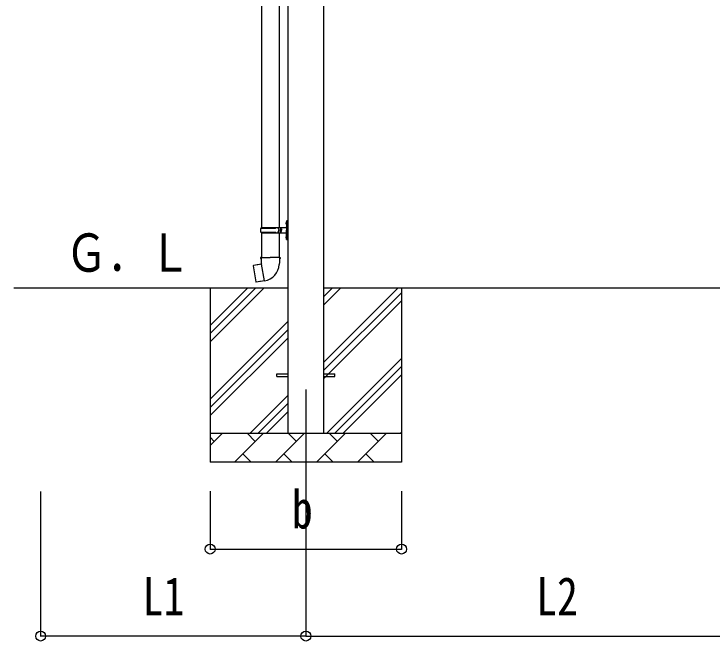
# Model space of a CAD drawing. Units: millimetres, scale not verified. Extents: x -16820 to 16820, y -11880 to 11880.
# Drawn here: x -9163 to -6756, y -6077 to -3914 of the extents above; entities that cross this region are included whole.
import ezdxf
from ezdxf.enums import TextEntityAlignment as Align

# ---------------------------------------------------------------- set-up
doc = ezdxf.new("R2010")
doc.units = ezdxf.units.MM
doc.header["$LTSCALE"] = 50
for name, color, linetype in [('0-4_YKK_12', 2, 'Continuous'), ('0-5_YKK_13', 4, 'Continuous'), ('0-6_YKK_A1', 4, 'Continuous'), ('0-7_YKK_D', 6, 'Continuous')]:
    doc.layers.add(name, color=color, linetype=linetype)
doc.styles.add('ＭＳ ゴシック', font='')
doc.styles.get('ＭＳ ゴシック').set_extended_font_data('MS Gothic')

msp = doc.modelspace()

# ---------------------------------------------------------------- linework, layer by layer
at = {"layer": '0-4_YKK_12'}
msp.add_line((-8156.42, -5210), (-8156.42, -5710), dxfattribs=at)
at = {"layer": '0-5_YKK_13'}
for p, q in [((-8308.92, -3746.49), (-8308.92, -4651)), ((-8248.92, -3746.49), (-8248.92, -4651)), ((-8225.22, -4633.85), (-8223.18, -4634.85)), ((-8223.95, -4631.85), (-8223.32, -4631.85)), ((-8223.95, -4631.85), (-8223.95, -4640.15)), ((-8223.95, -4640.15), (-8223.32, -4640.15)), ((-8223.32, -4631.85), (-8223.32, -4640.15)), ((-8223.32, -4631.85), (-8222.92, -4632.25)), ((-8223.32, -4640.15), (-8222.92, -4639.75)), ((-8223.18, -4634.85), (-8222.57, -4636)), ((-8222.92, -4628), (-8219.92, -4626.5)), ((-8222.92, -4628), (-8222.92, -4660)), ((-8222.92, -4632.25), (-8222.92, -4639.75)), ((-8219.92, -4626.5), (-8219.92, -4660)), ((-8219.92, -4626.5), (-8218.92, -4626.5)), ((-8218.92, -4626.5), (-8218.92, -4660)), ((-8311.92, -4653), (-8261.59, -4653)), ((-8311.92, -4667), (-8261.59, -4667)), ((-8310.92, -4651), (-8224.92, -4651)), ((-8310.92, -4651), (-8310.92, -4653)), ((-8310.92, -4669), (-8310.92, -4667)), ((-8310.92, -4669), (-8224.92, -4669)), ((-8308.92, -4669), (-8308.92, -4753.93)), ((-8251.92, -4651), (-8251.92, -4655.5)), ((-8251.92, -4655.5), (-8249.92, -4655.5)), ((-8251.92, -4669), (-8251.92, -4664.5)), ((-8251.92, -4664.5), (-8249.92, -4664.5)), ((-8249.92, -4655.5), (-8249.92, -4660)), ((-8249.92, -4664.5), (-8249.92, -4660)), ((-8248.92, -4669), (-8248.92, -4753.93)), ((-8243.92, -4651), (-8243.92, -4660)), ((-8243.92, -4655.5), (-8240.92, -4655.5)), ((-8243.92, -4669), (-8243.92, -4660)), ((-8243.92, -4664.5), (-8240.92, -4664.5)), ((-8240.92, -4655.5), (-8240.92, -4660)), ((-8240.92, -4664.5), (-8240.92, -4660)), ((-8222.92, -4692), (-8222.92, -4660)), ((-8219.92, -4693.5), (-8219.92, -4660)), ((-8218.92, -4693.5), (-8218.92, -4660)), ((-8225.22, -4681.85), (-8223.18, -4682.85)), ((-8223.95, -4679.85), (-8223.32, -4679.85)), ((-8223.95, -4679.85), (-8223.95, -4688.15)), ((-8223.95, -4688.15), (-8223.32, -4688.15)), ((-8223.32, -4679.85), (-8223.32, -4688.15)), ((-8223.32, -4679.85), (-8222.92, -4680.25)), ((-8223.32, -4688.15), (-8222.92, -4687.75)), ((-8223.18, -4682.85), (-8222.57, -4684)), ((-8222.92, -4680.25), (-8222.92, -4687.75)), ((-8222.92, -4692), (-8219.92, -4693.5)), ((-8219.92, -4693.5), (-8218.92, -4693.5)), ((-8310.77, -4753.93), (-8312.92, -4754.71)), ((-8312.92, -4754.71), (-8312.92, -4758.33)), ((-8312.92, -4758.33), (-8310.68, -4759.14)), ((-8310.77, -4753.93), (-8278.92, -4753.93)), ((-8310.77, -4753.93), (-8310.68, -4759.14)), ((-8310.68, -4759.14), (-8310.42, -4773.93)), ((-8247.07, -4753.93), (-8278.92, -4753.93)), ((-8244.92, -4758.33), (-8247.16, -4759.14)), ((-8247.07, -4753.93), (-8244.92, -4754.71)), ((-8244.92, -4754.71), (-8244.92, -4758.33)), ((-8337.38, -4782.38), (-8338.19, -4783.55)), ((-8338.19, -4783.55), (-8328.57, -4838.11)), ((-8309.51, -4777.13), (-8337.38, -4782.38)), ((-8324.64, -4779.78), (-8324.85, -4780.02)), ((-8310.42, -4773.93), (-8309.07, -4775.93)), ((-8299.16, -4834.42), (-8309.29, -4776.95)), ((-8309.27, -4776.13), (-8309.27, -4776.83)), ((-8309.07, -4775.93), (-8309.1, -4775.93)), ((-8248.73, -4775.87), (-8248.81, -4778.03)), ((-8247.42, -4773.93), (-8248.73, -4775.87)), ((-8314.55, -4837.02), (-8314.83, -4836.86)), ((-8298.85, -4835.19), (-8299.1, -4834.52)), ((-8256.42, -5155.5), (-8218.92, -5155.5)), ((-8256.42, -5164.5), (-8256.42, -5155.5)), ((-8256.42, -5164.5), (-8218.92, -5164.5)), ((-8093.92, -5155.5), (-8056.42, -5155.5)), ((-8093.92, -5164.5), (-8056.42, -5164.5)), ((-8056.42, -5164.5), (-8056.42, -5155.5))]:
    msp.add_line(p, q, dxfattribs=at)
for points in [[(-8225.22, -4638.15), (-8223.18, -4637.15), (-8222.57, -4636)], [(-8225.22, -4686.15), (-8223.18, -4685.15), (-8222.57, -4684)], [(-8247.07, -4753.93), (-8247.16, -4759.14), (-8247.42, -4773.93)], [(-8322.39, -4779.56), (-8322.67, -4779.4), (-8324.64, -4779.78)], [(-8299.43, -4834.33), (-8327.41, -4838.93), (-8328.57, -4838.11)], [(-8312.36, -4836.46), (-8312.57, -4836.69), (-8314.55, -4837.02)]]:
    msp.add_lwpolyline(points, dxfattribs=at)
for centre, radius, start, end in [((-8219.62, -4636), 6, 136.21765, 223.78235), ((-8263.17, -4660), 49.25, 171.82876, 180.00002), ((-8263.17, -4660), 49.25, 180.00002, 188.17127), ((-8261.59, -4651), 2, 270, 359.99998), ((-8261.59, -4669), 2, 0.00005, 90.00004), ((-8224.92, -4649), 2, 270, 359.99998), ((-8224.92, -4671), 2, 0.00005, 90.00004), ((-8219.62, -4684), 6, 136.21765, 223.78235), ((-8309.57, -4776.83), 0.3, 280.66842, 0), ((-8309.07, -4776.13), 0.2, 100, 180), ((-8309.07, -4775.93), 60.3, 279.96938, 358), ((-8299.38, -4834.63), 0.3, 20, 99.33158), ((-8298.67, -4835.12), 0.2, 200, 279.96938)]:
    msp.add_arc(centre, radius, start, end, dxfattribs=at)
at = {"layer": '0-6_YKK_A1'}
for p, q in [((-8218.92, -2562.5), (-8218.92, -5360)), ((-8093.92, -5360), (-8093.92, -2562.5)), ((-8218.92, -4860), (-9163.08, -4860)), ((-8486.42, -4860), (-8486.42, -5460)), ((-8486.42, -5045.05), (-8301.37, -4860)), ((-8486.42, -5016.77), (-8329.65, -4860)), ((-8486.42, -4988.48), (-8357.94, -4860)), ((-6418.92, -4860), (-8093.92, -4860)), ((-8093.92, -5115.1), (-7838.82, -4860)), ((-8093.92, -4917.11), (-8036.81, -4860)), ((-8093.92, -4888.82), (-8065.1, -4860)), ((-7826.42, -4860), (-7826.42, -5460)), ((-8093.92, -5143.38), (-7826.42, -4875.88)), ((-8093.92, -5171.67), (-7826.42, -4904.17)), ((-8486.42, -5243.04), (-8218.92, -4975.54)), ((-8486.42, -5271.32), (-8218.92, -5003.82)), ((-8486.42, -5299.61), (-8218.92, -5032.11)), ((-8084.26, -5360), (-7826.42, -5102.16)), ((-8055.98, -5360), (-7826.42, -5130.44)), ((-8027.7, -5360), (-7826.42, -5158.73)), ((-8348.82, -5360), (-8218.92, -5230.1)), ((-8320.54, -5360), (-8218.92, -5258.38)), ((-8292.25, -5360), (-8218.92, -5286.67)), ((-8486.42, -5360), (-7826.42, -5360)), ((-8486.42, -5402.89), (-8443.53, -5360)), ((-8402.11, -5460), (-8302.11, -5360)), ((-8330.66, -5388.55), (-8359.21, -5360)), ((-8260.68, -5460), (-8160.68, -5360)), ((-8189.24, -5388.55), (-8217.79, -5360)), ((-8119.26, -5460), (-8019.26, -5360)), ((-8047.82, -5388.55), (-8076.37, -5360)), ((-7977.84, -5460), (-7877.84, -5360)), ((-7906.4, -5388.55), (-7934.95, -5360)), ((-7829.71, -5360), (-7826.42, -5356.72)), ((-8472.08, -5388.55), (-8486.42, -5374.21)), ((-8373.55, -5431.45), (-8345, -5460)), ((-8232.13, -5431.45), (-8203.58, -5460)), ((-8090.71, -5431.45), (-8062.16, -5460)), ((-7949.29, -5431.45), (-7920.74, -5460)), ((-7826.42, -5460), (-8486.42, -5460))]:
    msp.add_line(p, q, dxfattribs=at)
at = {"layer": '0-7_YKK_D'}
for p, q in [((-9071.01, -5561), (-9071.01, -6061)), ((-8486.42, -5560), (-8486.42, -5761)), ((-8156.42, -5560), (-8156.42, -6061)), ((-8156.42, -5560), (-8156.42, -6061)), ((-7826.42, -5560), (-7826.42, -5761)), ((-8486.42, -5760), (-7826.42, -5760)), ((-8156.42, -6060), (-9071.01, -6060)), ((-8156.42, -6060), (-6356.42, -6060))]:
    msp.add_line(p, q, dxfattribs=at)
for centre in [(-8486.42, -5760), (-7826.42, -5760), (-9071.01, -6060), (-8156.42, -6060), (-8156.42, -6060)]:
    msp.add_circle(centre, 17, dxfattribs=at)

# ---------------------------------------------------------------- texts
at = {"layer": '0-6_YKK_A1', "style": 'ＭＳ ゴシック', "width": 0.8}
msp.add_text('Ｇ．Ｌ', height=132, dxfattribs=at).set_placement((-8985.43, -4843), align=Align.BOTTOM_LEFT)
at = {"layer": '0-7_YKK_D', "style": 'ＭＳ ゴシック', "width": 0.8}
for s, p in [('b', (-8204.42, -5728)), ('L1', (-8719.32, -6028)), ('L2', (-7362.02, -6028))]:
    msp.add_text(s, height=132, dxfattribs=at).set_placement(p, align=Align.BOTTOM_LEFT)

doc.saveas('drawing.dxf')
